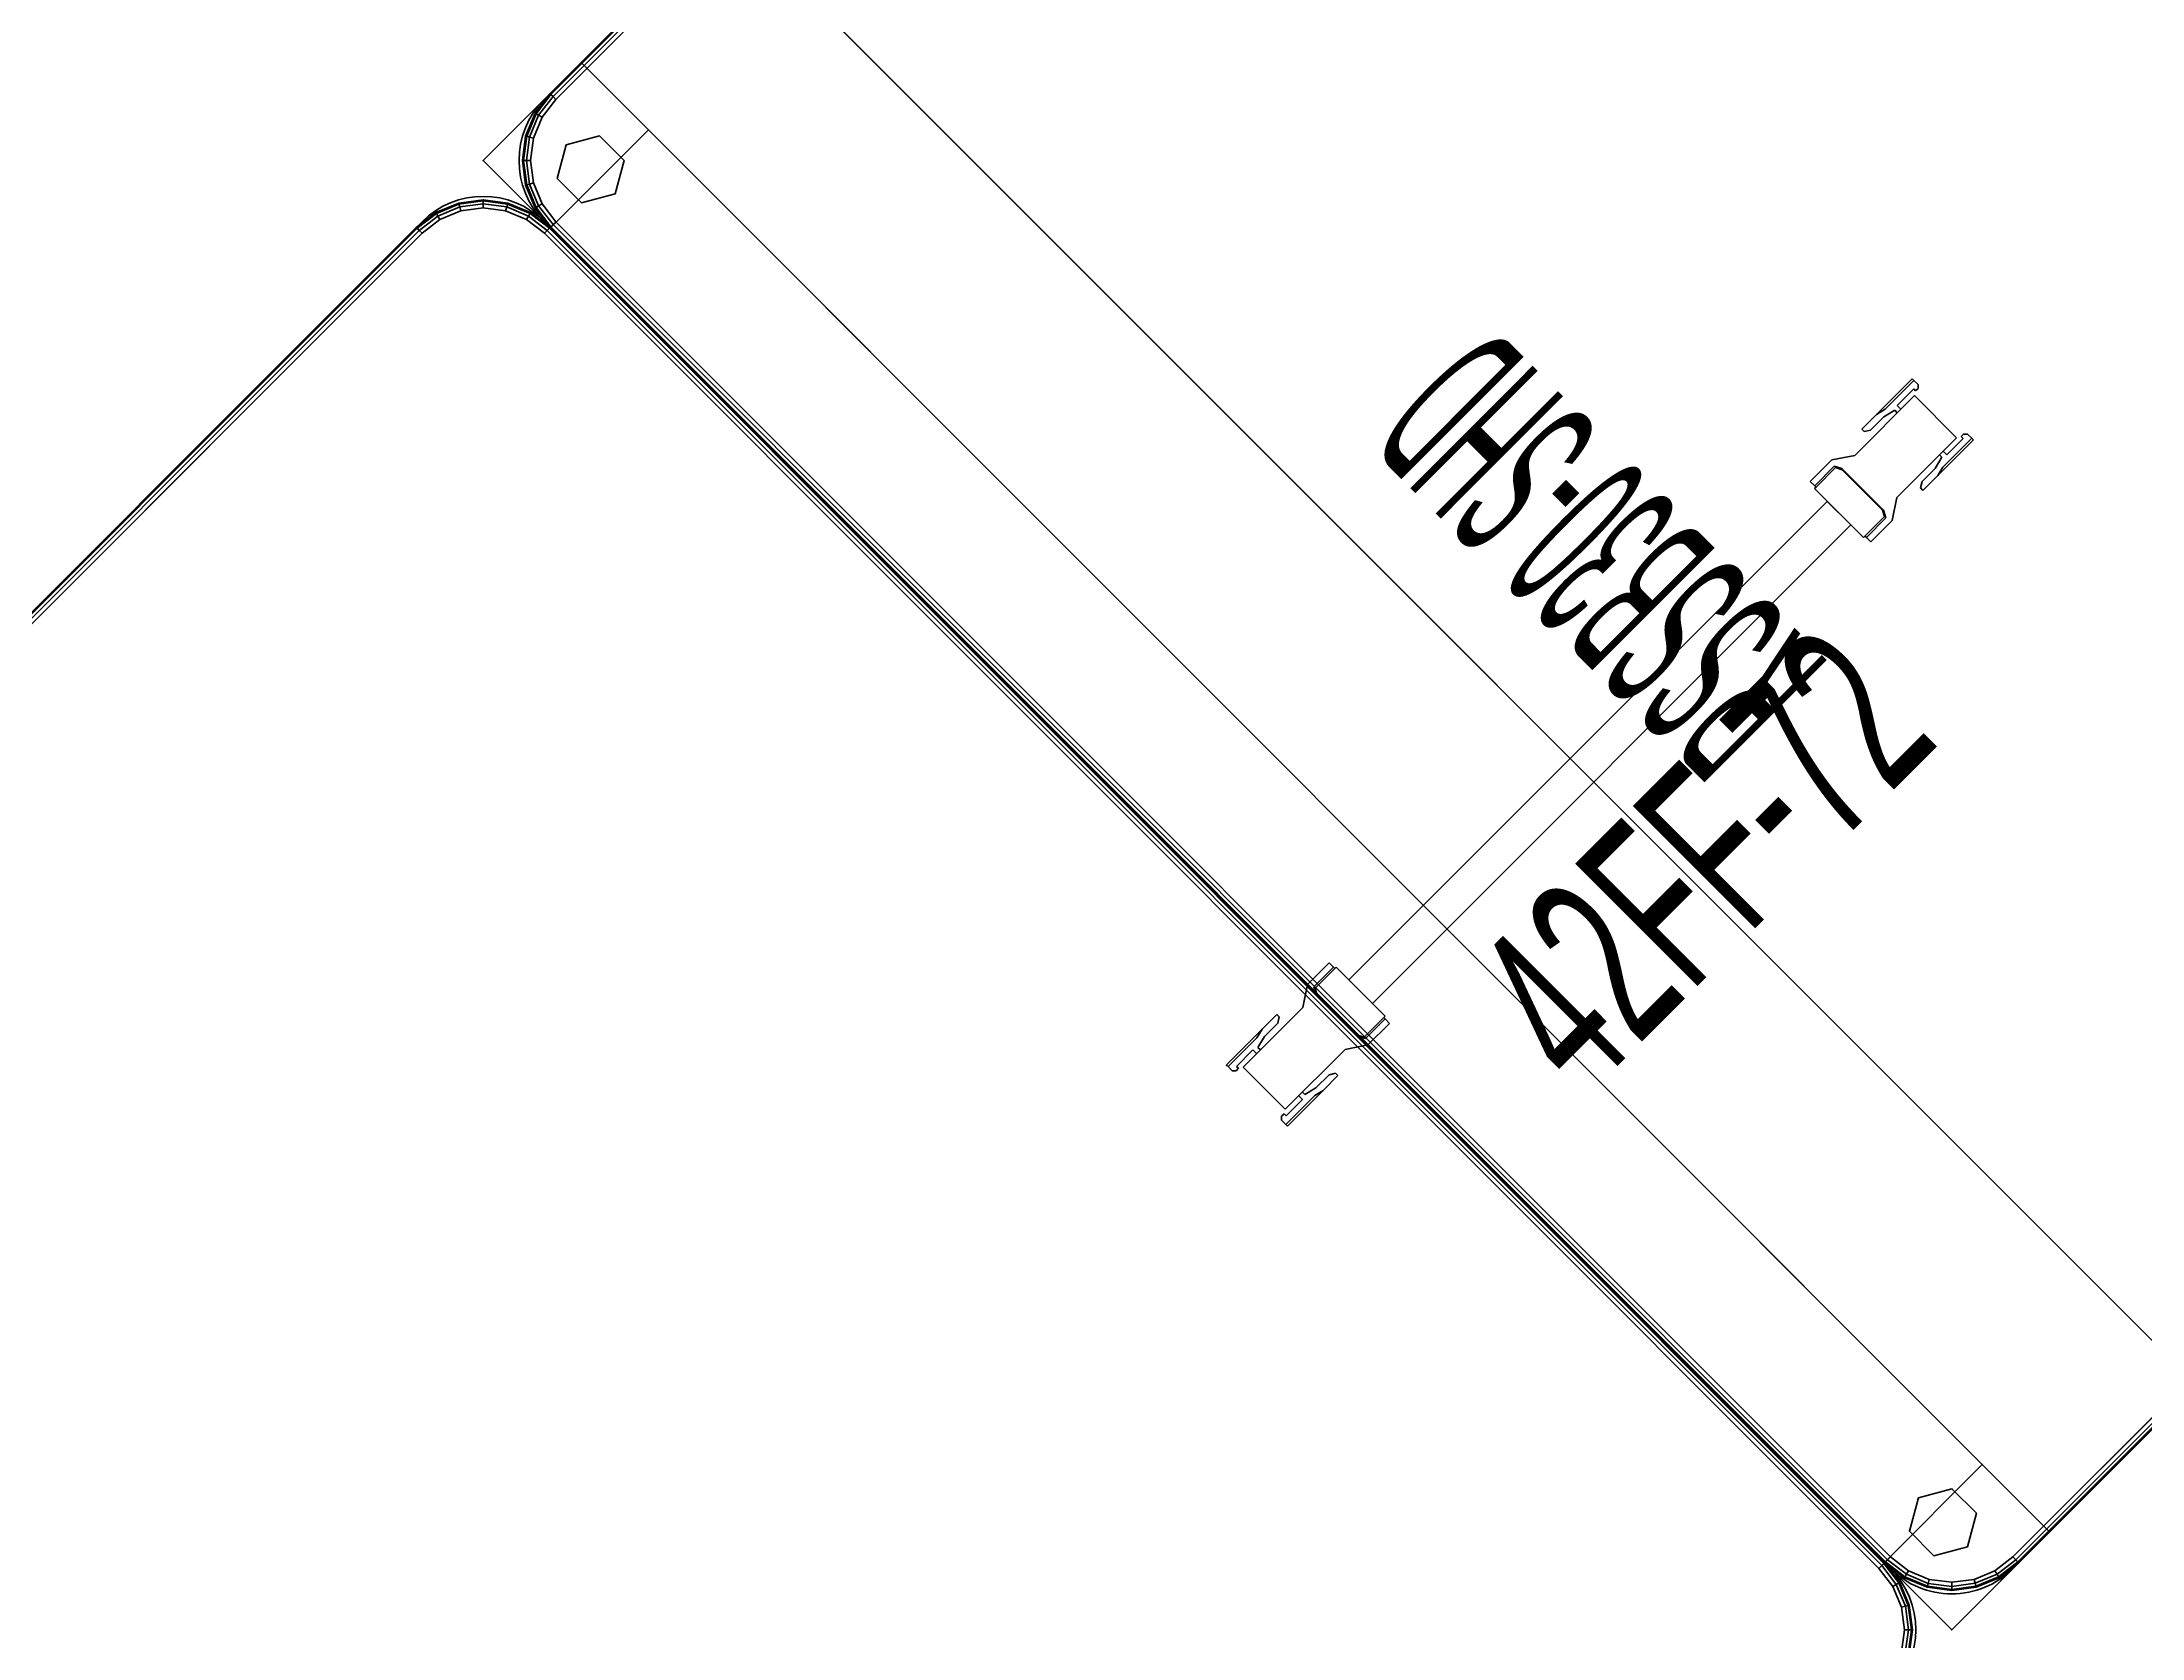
# Model space of a CAD drawing. Extents: x -170 to 1783, y -20 to 1205.
# Drawn here: x -46.17 to -15.83, y 527.77 to 550.82 of the extents above; entities that cross this region are included whole.
import ezdxf
from ezdxf.enums import TextEntityAlignment as Align

# ---------------------------------------------------------------- set-up
doc = ezdxf.new("R2010")
doc.units = 0
doc.header["$LTSCALE"] = 96
doc.header["$MEASUREMENT"] = 0
for name, color, linetype in [('A-FURN-3-WKSF-TOP', 7, 'Continuous'), ('A-FURN-3-WKSF-TRIM', 7, 'Continuous'), ('A-FURN-P-WKSF', 7, 'Continuous'), ('AFUPO-P', 7, 'Continuous'), ('AFUPO-P-TN', 7, 'Continuous'), ('AFUTL-3-BTPT', 7, 'Continuous'), ('AFUTL-3-GDPL', 7, 'Continuous'), ('AFUTL-3-LGPT', 7, 'Continuous'), ('AFUWS-P', 7, 'Continuous'), ('AFUWS-P-TN', 7, 'Continuous'), ('MAIN_FURN', 7, 'Continuous'), ('MAIN_WKSURF', 7, 'Continuous')]:
    doc.layers.add(name, color=color, linetype=linetype)

# ---------------------------------------------------------------- blocks, each defined once
blk = doc.blocks.new('EC-WS-430-T')
at = {"layer": 'A-FURN-3-WKSF-TOP', "color": 60, "linetype": 'Continuous'}
for points, invisible_edges in [([(0.743, -0.285, 29), (0.743, -29.715, 29), (0.484, -29.516, 29), (0.484, -0.484, 29)], 5), ([(0.743, -0.285, 27.75), (0.484, -0.484, 27.75), (0.484, -29.516, 27.75), (0.743, -29.715, 27.75)], 10), ([(1.044, -0.161, 29), (1.044, -29.839, 29), (0.743, -29.715, 29), (0.743, -0.285, 29)], 5), ([(1.044, -0.161, 27.75), (0.743, -0.285, 27.75), (0.743, -29.715, 27.75), (1.044, -29.839, 27.75)], 10), ([(1.368, -0.118, 29), (1.368, -29.882, 29), (1.044, -29.839, 29), (1.044, -0.161, 29)], 5), ([(1.368, -0.118, 27.75), (1.044, -0.161, 27.75), (1.044, -29.839, 27.75), (1.368, -29.882, 27.75)], 10), ([(46.632, -0.118, 29), (46.632, -29.882, 29), (1.368, -29.882, 29), (1.368, -0.118, 29)], 5), ([(1.368, -0.118, 27.75), (1.368, -29.882, 27.75), (46.632, -29.882, 27.75), (46.632, -0.118, 27.75)], 5), ([(46.632, -29.882, 29), (46.632, -0.118, 29), (46.956, -0.161, 29), (46.956, -29.839, 29)], 5), ([(46.632, -29.882, 27.75), (46.956, -29.839, 27.75), (46.956, -0.161, 27.75), (46.632, -0.118, 27.75)], 10), ([(46.956, -29.839, 29), (46.956, -0.161, 29), (47.257, -0.285, 29), (47.257, -29.715, 29)], 5), ([(46.956, -29.839, 27.75), (47.257, -29.715, 27.75), (47.257, -0.285, 27.75), (46.956, -0.161, 27.75)], 10), ([(47.257, -29.715, 29), (47.257, -0.285, 29), (47.516, -0.484, 29), (47.516, -29.516, 29)], 5), ([(47.257, -29.715, 27.75), (47.516, -29.516, 27.75), (47.516, -0.484, 27.75), (47.257, -0.285, 27.75)], 10), ([(0.484, -0.484, 29), (0.484, -29.516, 29), (0.285, -29.257, 29), (0.285, -0.743, 29)], 5), ([(0.484, -0.484, 27.75), (0.285, -0.743, 27.75), (0.285, -29.257, 27.75), (0.484, -29.516, 27.75)], 10), ([(47.516, -29.516, 29), (47.516, -0.484, 29), (47.715, -0.743, 29), (47.715, -29.257, 29)], 5), ([(47.516, -29.516, 27.75), (47.715, -29.257, 27.75), (47.715, -0.743, 27.75), (47.516, -0.484, 27.75)], 10), ([(0.285, -0.743, 29), (0.285, -29.257, 29), (0.161, -28.956, 29), (0.161, -1.044, 29)], 5), ([(0.285, -0.743, 27.75), (0.161, -1.044, 27.75), (0.161, -28.956, 27.75), (0.285, -29.257, 27.75)], 10), ([(47.715, -29.257, 29), (47.715, -0.743, 29), (47.839, -1.044, 29), (47.839, -28.956, 29)], 5), ([(47.715, -29.257, 27.75), (47.839, -28.956, 27.75), (47.839, -1.044, 27.75), (47.715, -0.743, 27.75)], 10), ([(0.161, -1.044, 29), (0.161, -28.956, 29), (0.118, -28.632, 29), (0.118, -1.368, 29)], 1), ([(0.161, -1.044, 27.75), (0.118, -1.368, 27.75), (0.118, -28.632, 27.75), (0.161, -28.956, 27.75)], 8), ([(47.839, -28.956, 29), (47.839, -1.044, 29), (47.882, -1.368, 29), (47.882, -28.632, 29)], 1), ([(47.839, -28.956, 27.75), (47.882, -28.632, 27.75), (47.882, -1.368, 27.75), (47.839, -1.044, 27.75)], 8)]:
    blk.add_3dface(points, dxfattribs=dict(at, invisible_edges=invisible_edges))
at = {"layer": 'A-FURN-3-WKSF-TRIM', "color": 40, "linetype": 'Continuous'}
for points in [[(1.018, -0.062, 28.941), (1.014, -0.047, 28.882), (1.368, 0, 28.882), (1.368, -0.016, 28.941)], [(1.014, -0.047, 28.882), (1.014, -0.047, 27.868), (1.368, 0, 27.868), (1.368, 0, 28.882)], [(1.014, -0.047, 27.868), (1.018, -0.062, 27.809), (1.368, -0.016, 27.809), (1.368, 0, 27.868)], [(1.368, 0, 28.882), (1.368, 0, 27.868), (46.632, 0, 27.868), (46.632, 0, 28.882)], [(1.368, -0.016, 28.941), (1.368, 0, 28.882), (46.632, 0, 28.882), (46.632, -0.016, 28.941)], [(1.368, 0, 27.868), (1.368, -0.016, 27.809), (46.632, -0.016, 27.809), (46.632, 0, 27.868)], [(46.632, -0.016, 28.941), (46.632, 0, 28.882), (46.986, -0.047, 28.882), (46.982, -0.062, 28.941)], [(46.632, 0, 28.882), (46.632, 0, 27.868), (46.986, -0.047, 27.868), (46.986, -0.047, 28.882)], [(46.632, 0, 27.868), (46.632, -0.016, 27.809), (46.982, -0.062, 27.809), (46.986, -0.047, 27.868)], [(0.412, -0.412, 28.941), (0.401, -0.401, 28.882), (0.684, -0.183, 28.882), (0.692, -0.197, 28.941)], [(0.401, -0.401, 28.882), (0.401, -0.401, 27.868), (0.684, -0.183, 27.868), (0.684, -0.183, 28.882)], [(0.401, -0.401, 27.868), (0.412, -0.412, 27.809), (0.692, -0.197, 27.809), (0.684, -0.183, 27.868)], [(0.442, -0.442, 28.984), (0.412, -0.412, 28.941), (0.692, -0.197, 28.941), (0.714, -0.234, 28.984)], [(0.412, -0.412, 27.809), (0.442, -0.442, 27.766), (0.714, -0.234, 27.766), (0.692, -0.197, 27.809)], [(0.484, -0.484, 29), (0.442, -0.442, 28.984), (0.714, -0.234, 28.984), (0.743, -0.285, 29)], [(0.442, -0.442, 27.766), (0.484, -0.484, 27.75), (0.743, -0.285, 27.75), (0.714, -0.234, 27.766)], [(0.692, -0.197, 28.941), (0.684, -0.183, 28.882), (1.014, -0.047, 28.882), (1.018, -0.062, 28.941)], [(0.684, -0.183, 28.882), (0.684, -0.183, 27.868), (1.014, -0.047, 27.868), (1.014, -0.047, 28.882)], [(0.684, -0.183, 27.868), (0.692, -0.197, 27.809), (1.018, -0.062, 27.809), (1.014, -0.047, 27.868)], [(0.714, -0.234, 28.984), (0.692, -0.197, 28.941), (1.018, -0.062, 28.941), (1.029, -0.104, 28.984)], [(0.692, -0.197, 27.809), (0.714, -0.234, 27.766), (1.029, -0.104, 27.766), (1.018, -0.062, 27.809)], [(0.743, -0.285, 29), (0.714, -0.234, 28.984), (1.029, -0.104, 28.984), (1.044, -0.161, 29)], [(0.714, -0.234, 27.766), (0.743, -0.285, 27.75), (1.044, -0.161, 27.75), (1.029, -0.104, 27.766)], [(1.029, -0.104, 28.984), (1.018, -0.062, 28.941), (1.368, -0.016, 28.941), (1.368, -0.059, 28.984)], [(1.018, -0.062, 27.809), (1.029, -0.104, 27.766), (1.368, -0.059, 27.766), (1.368, -0.016, 27.809)], [(1.044, -0.161, 29), (1.029, -0.104, 28.984), (1.368, -0.059, 28.984), (1.368, -0.118, 29)], [(1.029, -0.104, 27.766), (1.044, -0.161, 27.75), (1.368, -0.118, 27.75), (1.368, -0.059, 27.766)], [(1.368, -0.059, 28.984), (1.368, -0.016, 28.941), (46.632, -0.016, 28.941), (46.632, -0.059, 28.984)], [(1.368, -0.016, 27.809), (1.368, -0.059, 27.766), (46.632, -0.059, 27.766), (46.632, -0.016, 27.809)], [(1.368, -0.118, 29), (1.368, -0.059, 28.984), (46.632, -0.059, 28.984), (46.632, -0.118, 29)], [(1.368, -0.059, 27.766), (1.368, -0.118, 27.75), (46.632, -0.118, 27.75), (46.632, -0.059, 27.766)], [(46.632, -0.059, 28.984), (46.632, -0.016, 28.941), (46.982, -0.062, 28.941), (46.971, -0.104, 28.984)], [(46.632, -0.016, 27.809), (46.632, -0.059, 27.766), (46.971, -0.104, 27.766), (46.982, -0.062, 27.809)], [(46.632, -0.118, 29), (46.632, -0.059, 28.984), (46.971, -0.104, 28.984), (46.956, -0.161, 29)], [(46.632, -0.059, 27.766), (46.632, -0.118, 27.75), (46.956, -0.161, 27.75), (46.971, -0.104, 27.766)], [(46.956, -0.161, 29), (46.971, -0.104, 28.984), (47.286, -0.234, 28.984), (47.257, -0.285, 29)], [(46.971, -0.104, 27.766), (46.956, -0.161, 27.75), (47.257, -0.285, 27.75), (47.286, -0.234, 27.766)], [(46.971, -0.104, 28.984), (46.982, -0.062, 28.941), (47.308, -0.197, 28.941), (47.286, -0.234, 28.984)], [(46.982, -0.062, 27.809), (46.971, -0.104, 27.766), (47.286, -0.234, 27.766), (47.308, -0.197, 27.809)], [(46.982, -0.062, 28.941), (46.986, -0.047, 28.882), (47.316, -0.183, 28.882), (47.308, -0.197, 28.941)], [(46.986, -0.047, 27.868), (46.982, -0.062, 27.809), (47.308, -0.197, 27.809), (47.316, -0.183, 27.868)], [(46.986, -0.047, 28.882), (46.986, -0.047, 27.868), (47.316, -0.183, 27.868), (47.316, -0.183, 28.882)], [(47.257, -0.285, 29), (47.286, -0.234, 28.984), (47.558, -0.442, 28.984), (47.516, -0.484, 29)], [(47.286, -0.234, 27.766), (47.257, -0.285, 27.75), (47.516, -0.484, 27.75), (47.558, -0.442, 27.766)], [(47.286, -0.234, 28.984), (47.308, -0.197, 28.941), (47.588, -0.412, 28.941), (47.558, -0.442, 28.984)], [(47.308, -0.197, 27.809), (47.286, -0.234, 27.766), (47.558, -0.442, 27.766), (47.588, -0.412, 27.809)], [(47.308, -0.197, 28.941), (47.316, -0.183, 28.882), (47.599, -0.401, 28.882), (47.588, -0.412, 28.941)], [(47.316, -0.183, 27.868), (47.308, -0.197, 27.809), (47.588, -0.412, 27.809), (47.599, -0.401, 27.868)], [(47.316, -0.183, 28.882), (47.316, -0.183, 27.868), (47.599, -0.401, 27.868), (47.599, -0.401, 28.882)], [(0.197, -0.692, 28.941), (0.183, -0.684, 28.882), (0.401, -0.401, 28.882), (0.412, -0.412, 28.941)], [(0.183, -0.684, 28.882), (0.183, -0.684, 27.868), (0.401, -0.401, 27.868), (0.401, -0.401, 28.882)], [(0.183, -0.684, 27.868), (0.197, -0.692, 27.809), (0.412, -0.412, 27.809), (0.401, -0.401, 27.868)], [(0.234, -0.714, 28.984), (0.197, -0.692, 28.941), (0.412, -0.412, 28.941), (0.442, -0.442, 28.984)], [(0.197, -0.692, 27.809), (0.234, -0.714, 27.766), (0.442, -0.442, 27.766), (0.412, -0.412, 27.809)], [(0.285, -0.743, 29), (0.234, -0.714, 28.984), (0.442, -0.442, 28.984), (0.484, -0.484, 29)], [(0.234, -0.714, 27.766), (0.285, -0.743, 27.75), (0.484, -0.484, 27.75), (0.442, -0.442, 27.766)], [(47.516, -0.484, 29), (47.558, -0.442, 28.984), (47.766, -0.714, 28.984), (47.715, -0.743, 29)], [(47.558, -0.442, 27.766), (47.516, -0.484, 27.75), (47.715, -0.743, 27.75), (47.766, -0.714, 27.766)], [(47.558, -0.442, 28.984), (47.588, -0.412, 28.941), (47.803, -0.692, 28.941), (47.766, -0.714, 28.984)], [(47.588, -0.412, 27.809), (47.558, -0.442, 27.766), (47.766, -0.714, 27.766), (47.803, -0.692, 27.809)], [(47.588, -0.412, 28.941), (47.599, -0.401, 28.882), (47.817, -0.684, 28.882), (47.803, -0.692, 28.941)], [(47.599, -0.401, 27.868), (47.588, -0.412, 27.809), (47.803, -0.692, 27.809), (47.817, -0.684, 27.868)], [(47.599, -0.401, 28.882), (47.599, -0.401, 27.868), (47.817, -0.684, 27.868), (47.817, -0.684, 28.882)], [(0.062, -1.018, 28.941), (0.047, -1.014, 28.882), (0.183, -0.684, 28.882), (0.197, -0.692, 28.941)], [(0.047, -1.014, 28.882), (0.047, -1.014, 27.868), (0.183, -0.684, 27.868), (0.183, -0.684, 28.882)], [(0.047, -1.014, 27.868), (0.062, -1.018, 27.809), (0.197, -0.692, 27.809), (0.183, -0.684, 27.868)], [(0.104, -1.029, 28.984), (0.062, -1.018, 28.941), (0.197, -0.692, 28.941), (0.234, -0.714, 28.984)], [(0.062, -1.018, 27.809), (0.104, -1.029, 27.766), (0.234, -0.714, 27.766), (0.197, -0.692, 27.809)], [(0.161, -1.044, 29), (0.104, -1.029, 28.984), (0.234, -0.714, 28.984), (0.285, -0.743, 29)], [(0.104, -1.029, 27.766), (0.161, -1.044, 27.75), (0.285, -0.743, 27.75), (0.234, -0.714, 27.766)], [(47.715, -0.743, 29), (47.766, -0.714, 28.984), (47.896, -1.029, 28.984), (47.839, -1.044, 29)], [(47.766, -0.714, 27.766), (47.715, -0.743, 27.75), (47.839, -1.044, 27.75), (47.896, -1.029, 27.766)], [(47.766, -0.714, 28.984), (47.803, -0.692, 28.941), (47.938, -1.018, 28.941), (47.896, -1.029, 28.984)], [(47.803, -0.692, 27.809), (47.766, -0.714, 27.766), (47.896, -1.029, 27.766), (47.938, -1.018, 27.809)], [(47.803, -0.692, 28.941), (47.817, -0.684, 28.882), (47.953, -1.014, 28.882), (47.938, -1.018, 28.941)], [(47.817, -0.684, 27.868), (47.803, -0.692, 27.809), (47.938, -1.018, 27.809), (47.953, -1.014, 27.868)], [(47.817, -0.684, 28.882), (47.817, -0.684, 27.868), (47.953, -1.014, 27.868), (47.953, -1.014, 28.882)], [(0.016, -1.368, 28.941), (0, -1.368, 28.882), (0.047, -1.014, 28.882), (0.062, -1.018, 28.941)], [(0, -1.368, 28.882), (0, -1.368, 27.868), (0.047, -1.014, 27.868), (0.047, -1.014, 28.882)], [(0, -1.368, 27.868), (0.016, -1.368, 27.809), (0.062, -1.018, 27.809), (0.047, -1.014, 27.868)], [(0.059, -1.368, 28.984), (0.016, -1.368, 28.941), (0.062, -1.018, 28.941), (0.104, -1.029, 28.984)], [(0.016, -1.368, 27.809), (0.059, -1.368, 27.766), (0.104, -1.029, 27.766), (0.062, -1.018, 27.809)], [(0.118, -1.368, 29), (0.059, -1.368, 28.984), (0.104, -1.029, 28.984), (0.161, -1.044, 29)], [(0.059, -1.368, 27.766), (0.118, -1.368, 27.75), (0.161, -1.044, 27.75), (0.104, -1.029, 27.766)], [(47.839, -1.044, 29), (47.896, -1.029, 28.984), (47.941, -1.368, 28.984), (47.882, -1.368, 29)], [(47.896, -1.029, 27.766), (47.839, -1.044, 27.75), (47.882, -1.368, 27.75), (47.941, -1.368, 27.766)], [(47.896, -1.029, 28.984), (47.938, -1.018, 28.941), (47.984, -1.368, 28.941), (47.941, -1.368, 28.984)], [(47.938, -1.018, 27.809), (47.896, -1.029, 27.766), (47.941, -1.368, 27.766), (47.984, -1.368, 27.809)], [(47.938, -1.018, 28.941), (47.953, -1.014, 28.882), (48, -1.368, 28.882), (47.984, -1.368, 28.941)], [(47.953, -1.014, 27.868), (47.938, -1.018, 27.809), (47.984, -1.368, 27.809), (48, -1.368, 27.868)], [(47.953, -1.014, 28.882), (47.953, -1.014, 27.868), (48, -1.368, 27.868), (48, -1.368, 28.882)], [(0, -28.632, 28.882), (0, -28.632, 27.868), (0, -1.368, 27.868), (0, -1.368, 28.882)], [(0.016, -28.632, 28.941), (0, -28.632, 28.882), (0, -1.368, 28.882), (0.016, -1.368, 28.941)], [(0, -28.632, 27.868), (0.016, -28.632, 27.809), (0.016, -1.368, 27.809), (0, -1.368, 27.868)], [(0.059, -28.632, 28.984), (0.016, -28.632, 28.941), (0.016, -1.368, 28.941), (0.059, -1.368, 28.984)], [(0.016, -28.632, 27.809), (0.059, -28.632, 27.766), (0.059, -1.368, 27.766), (0.016, -1.368, 27.809)], [(0.118, -28.632, 29), (0.059, -28.632, 28.984), (0.059, -1.368, 28.984), (0.118, -1.368, 29)], [(0.059, -28.632, 27.766), (0.118, -28.632, 27.75), (0.118, -1.368, 27.75), (0.059, -1.368, 27.766)], [(47.882, -1.368, 29), (47.941, -1.368, 28.984), (47.941, -28.632, 28.984), (47.882, -28.632, 29)], [(47.941, -1.368, 27.766), (47.882, -1.368, 27.75), (47.882, -28.632, 27.75), (47.941, -28.632, 27.766)], [(47.941, -1.368, 28.984), (47.984, -1.368, 28.941), (47.984, -28.632, 28.941), (47.941, -28.632, 28.984)], [(47.984, -1.368, 27.809), (47.941, -1.368, 27.766), (47.941, -28.632, 27.766), (47.984, -28.632, 27.809)], [(47.984, -1.368, 28.941), (48, -1.368, 28.882), (48, -28.632, 28.882), (47.984, -28.632, 28.941)], [(48, -1.368, 27.868), (47.984, -1.368, 27.809), (47.984, -28.632, 27.809), (48, -28.632, 27.868)], [(48, -1.368, 28.882), (48, -1.368, 27.868), (48, -28.632, 27.868), (48, -28.632, 28.882)], [(0.062, -28.982, 28.941), (0.047, -28.986, 28.882), (0, -28.632, 28.882), (0.016, -28.632, 28.941)], [(0.047, -28.986, 28.882), (0.047, -28.986, 27.868), (0, -28.632, 27.868), (0, -28.632, 28.882)], [(0.047, -28.986, 27.868), (0.062, -28.982, 27.809), (0.016, -28.632, 27.809), (0, -28.632, 27.868)], [(0.104, -28.971, 28.984), (0.062, -28.982, 28.941), (0.016, -28.632, 28.941), (0.059, -28.632, 28.984)], [(0.062, -28.982, 27.809), (0.104, -28.971, 27.766), (0.059, -28.632, 27.766), (0.016, -28.632, 27.809)], [(0.161, -28.956, 29), (0.104, -28.971, 28.984), (0.059, -28.632, 28.984), (0.118, -28.632, 29)], [(0.104, -28.971, 27.766), (0.161, -28.956, 27.75), (0.118, -28.632, 27.75), (0.059, -28.632, 27.766)], [(47.882, -28.632, 29), (47.941, -28.632, 28.984), (47.896, -28.971, 28.984), (47.839, -28.956, 29)], [(47.941, -28.632, 27.766), (47.882, -28.632, 27.75), (47.839, -28.956, 27.75), (47.896, -28.971, 27.766)], [(47.941, -28.632, 28.984), (47.984, -28.632, 28.941), (47.938, -28.982, 28.941), (47.896, -28.971, 28.984)], [(47.984, -28.632, 27.809), (47.941, -28.632, 27.766), (47.896, -28.971, 27.766), (47.938, -28.982, 27.809)], [(47.984, -28.632, 28.941), (48, -28.632, 28.882), (47.953, -28.986, 28.882), (47.938, -28.982, 28.941)], [(48, -28.632, 27.868), (47.984, -28.632, 27.809), (47.938, -28.982, 27.809), (47.953, -28.986, 27.868)], [(48, -28.632, 28.882), (48, -28.632, 27.868), (47.953, -28.986, 27.868), (47.953, -28.986, 28.882)], [(0.197, -29.308, 28.941), (0.183, -29.316, 28.882), (0.047, -28.986, 28.882), (0.062, -28.982, 28.941)], [(0.183, -29.316, 27.868), (0.197, -29.308, 27.809), (0.062, -28.982, 27.809), (0.047, -28.986, 27.868)], [(0.183, -29.316, 28.882), (0.183, -29.316, 27.868), (0.047, -28.986, 27.868), (0.047, -28.986, 28.882)], [(0.234, -29.287, 28.984), (0.197, -29.308, 28.941), (0.062, -28.982, 28.941), (0.104, -28.971, 28.984)], [(0.197, -29.308, 27.809), (0.234, -29.287, 27.766), (0.104, -28.971, 27.766), (0.062, -28.982, 27.809)], [(0.285, -29.257, 29), (0.234, -29.287, 28.984), (0.104, -28.971, 28.984), (0.161, -28.956, 29)], [(0.234, -29.287, 27.766), (0.285, -29.257, 27.75), (0.161, -28.956, 27.75), (0.104, -28.971, 27.766)], [(47.839, -28.956, 29), (47.896, -28.971, 28.984), (47.766, -29.287, 28.984), (47.715, -29.257, 29)], [(47.896, -28.971, 27.766), (47.839, -28.956, 27.75), (47.715, -29.257, 27.75), (47.766, -29.287, 27.766)], [(47.896, -28.971, 28.984), (47.938, -28.982, 28.941), (47.803, -29.308, 28.941), (47.766, -29.287, 28.984)], [(47.938, -28.982, 27.809), (47.896, -28.971, 27.766), (47.766, -29.287, 27.766), (47.803, -29.308, 27.809)], [(47.938, -28.982, 28.941), (47.953, -28.986, 28.882), (47.817, -29.316, 28.882), (47.803, -29.308, 28.941)], [(47.953, -28.986, 27.868), (47.938, -28.982, 27.809), (47.803, -29.308, 27.809), (47.817, -29.316, 27.868)], [(47.953, -28.986, 28.882), (47.953, -28.986, 27.868), (47.817, -29.316, 27.868), (47.817, -29.316, 28.882)], [(0.412, -29.588, 28.941), (0.401, -29.599, 28.882), (0.183, -29.316, 28.882), (0.197, -29.308, 28.941)], [(0.401, -29.599, 27.868), (0.412, -29.588, 27.809), (0.197, -29.308, 27.809), (0.183, -29.316, 27.868)], [(0.401, -29.599, 28.882), (0.401, -29.599, 27.868), (0.183, -29.316, 27.868), (0.183, -29.316, 28.882)], [(0.442, -29.558, 28.984), (0.412, -29.588, 28.941), (0.197, -29.308, 28.941), (0.234, -29.287, 28.984)], [(0.412, -29.588, 27.809), (0.442, -29.558, 27.766), (0.234, -29.287, 27.766), (0.197, -29.308, 27.809)], [(0.484, -29.516, 29), (0.442, -29.558, 28.984), (0.234, -29.287, 28.984), (0.285, -29.257, 29)], [(0.442, -29.558, 27.766), (0.484, -29.516, 27.75), (0.285, -29.257, 27.75), (0.234, -29.287, 27.766)], [(47.715, -29.257, 29), (47.766, -29.287, 28.984), (47.558, -29.558, 28.984), (47.516, -29.516, 29)], [(47.766, -29.287, 27.766), (47.715, -29.257, 27.75), (47.516, -29.516, 27.75), (47.558, -29.558, 27.766)], [(47.766, -29.287, 28.984), (47.803, -29.308, 28.941), (47.588, -29.588, 28.941), (47.558, -29.558, 28.984)], [(47.803, -29.308, 27.809), (47.766, -29.287, 27.766), (47.558, -29.558, 27.766), (47.588, -29.588, 27.809)], [(47.803, -29.308, 28.941), (47.817, -29.316, 28.882), (47.599, -29.599, 28.882), (47.588, -29.588, 28.941)], [(47.817, -29.316, 27.868), (47.803, -29.308, 27.809), (47.588, -29.588, 27.809), (47.599, -29.599, 27.868)], [(47.817, -29.316, 28.882), (47.817, -29.316, 27.868), (47.599, -29.599, 27.868), (47.599, -29.599, 28.882)], [(0.692, -29.803, 28.941), (0.684, -29.817, 28.882), (0.401, -29.599, 28.882), (0.412, -29.588, 28.941)], [(0.684, -29.817, 27.868), (0.692, -29.803, 27.809), (0.412, -29.588, 27.809), (0.401, -29.599, 27.868)], [(0.684, -29.817, 28.882), (0.684, -29.817, 27.868), (0.401, -29.599, 27.868), (0.401, -29.599, 28.882)], [(0.714, -29.766, 28.984), (0.692, -29.803, 28.941), (0.412, -29.588, 28.941), (0.442, -29.558, 28.984)], [(0.692, -29.803, 27.809), (0.714, -29.766, 27.766), (0.442, -29.558, 27.766), (0.412, -29.588, 27.809)], [(0.743, -29.715, 29), (0.714, -29.766, 28.984), (0.442, -29.558, 28.984), (0.484, -29.516, 29)], [(0.714, -29.766, 27.766), (0.743, -29.715, 27.75), (0.484, -29.516, 27.75), (0.442, -29.558, 27.766)], [(1.044, -29.839, 29), (1.029, -29.896, 28.984), (0.714, -29.766, 28.984), (0.743, -29.715, 29)], [(1.029, -29.896, 27.766), (1.044, -29.839, 27.75), (0.743, -29.715, 27.75), (0.714, -29.766, 27.766)], [(47.516, -29.516, 29), (47.558, -29.558, 28.984), (47.286, -29.766, 28.984), (47.257, -29.715, 29)], [(47.558, -29.558, 27.766), (47.516, -29.516, 27.75), (47.257, -29.715, 27.75), (47.286, -29.766, 27.766)], [(47.558, -29.558, 28.984), (47.588, -29.588, 28.941), (47.308, -29.803, 28.941), (47.286, -29.766, 28.984)], [(47.588, -29.588, 27.809), (47.558, -29.558, 27.766), (47.286, -29.766, 27.766), (47.308, -29.803, 27.809)], [(47.588, -29.588, 28.941), (47.599, -29.599, 28.882), (47.316, -29.817, 28.882), (47.308, -29.803, 28.941)], [(47.599, -29.599, 27.868), (47.588, -29.588, 27.809), (47.308, -29.803, 27.809), (47.316, -29.817, 27.868)], [(47.599, -29.599, 28.882), (47.599, -29.599, 27.868), (47.316, -29.817, 27.868), (47.316, -29.817, 28.882)], [(1.018, -29.938, 28.941), (1.014, -29.953, 28.882), (0.684, -29.817, 28.882), (0.692, -29.803, 28.941)], [(1.014, -29.953, 27.868), (1.018, -29.938, 27.809), (0.692, -29.803, 27.809), (0.684, -29.817, 27.868)], [(1.014, -29.953, 28.882), (1.014, -29.953, 27.868), (0.684, -29.817, 27.868), (0.684, -29.817, 28.882)], [(1.029, -29.896, 28.984), (1.018, -29.938, 28.941), (0.692, -29.803, 28.941), (0.714, -29.766, 28.984)], [(1.018, -29.938, 27.809), (1.029, -29.896, 27.766), (0.714, -29.766, 27.766), (0.692, -29.803, 27.809)], [(1.368, -29.984, 28.941), (1.368, -30, 28.882), (1.014, -29.953, 28.882), (1.018, -29.938, 28.941)], [(1.368, -30, 27.868), (1.368, -29.984, 27.809), (1.018, -29.938, 27.809), (1.014, -29.953, 27.868)], [(1.368, -30, 28.882), (1.368, -30, 27.868), (1.014, -29.953, 27.868), (1.014, -29.953, 28.882)], [(1.368, -29.941, 28.984), (1.368, -29.984, 28.941), (1.018, -29.938, 28.941), (1.029, -29.896, 28.984)], [(1.368, -29.984, 27.809), (1.368, -29.941, 27.766), (1.029, -29.896, 27.766), (1.018, -29.938, 27.809)], [(1.368, -29.882, 29), (1.368, -29.941, 28.984), (1.029, -29.896, 28.984), (1.044, -29.839, 29)], [(1.368, -29.941, 27.766), (1.368, -29.882, 27.75), (1.044, -29.839, 27.75), (1.029, -29.896, 27.766)], [(46.632, -29.882, 29), (46.632, -29.941, 28.984), (1.368, -29.941, 28.984), (1.368, -29.882, 29)], [(46.632, -29.941, 27.766), (46.632, -29.882, 27.75), (1.368, -29.882, 27.75), (1.368, -29.941, 27.766)], [(46.632, -29.941, 28.984), (46.632, -29.984, 28.941), (1.368, -29.984, 28.941), (1.368, -29.941, 28.984)], [(46.632, -29.984, 27.809), (46.632, -29.941, 27.766), (1.368, -29.941, 27.766), (1.368, -29.984, 27.809)], [(46.632, -29.984, 28.941), (46.632, -30, 28.882), (1.368, -30, 28.882), (1.368, -29.984, 28.941)], [(46.632, -30, 27.868), (46.632, -29.984, 27.809), (1.368, -29.984, 27.809), (1.368, -30, 27.868)], [(46.632, -30, 28.882), (46.632, -30, 27.868), (1.368, -30, 27.868), (1.368, -30, 28.882)]]:
    blk.add_3dface(points, dxfattribs=at)
at = {"layer": 'A-FURN-P-WKSF', "color": 7, "linetype": 'Continuous'}
for p, q in [((1.25, 0), (46.75, 0)), ((0, -1.25), (0, -28.75)), ((48, -28.75), (48, -1.25)), ((1.25, -30), (46.75, -30))]:
    blk.add_line(p, q, dxfattribs=at)
for centre, start, end in [((1.25, -1.25), 90, 180), ((46.75, -1.25), 0, 90), ((1.25, -28.75), 180, 270), ((46.75, -28.75), 270, 360)]:
    blk.add_arc(centre, 1.25, start, end, dxfattribs=at)
at = {"layer": 'MAIN_WKSURF', "color": 7, "linetype": 'Continuous'}
for p in [(0, 0), (0, 0), (48, 0), (48, 0), (0, -30), (0, -30), (48, -30), (48, -30)]:
    blk.add_point(p, dxfattribs=at)
blk = doc.blocks.new('EC-RSSB-30-SHD')
at = {"layer": 'AFUTL-3-BTPT', "color": 30, "linetype": 'Continuous'}
for points in [[(0, 0, 0.5), (0, -30, 0.5), (0, -28.625, 1.5), (0, -1.375, 1.5)], [(2, -30, 0.5), (0, -30, 0.5), (0, 0, 0.5), (2, 0, 0.5)], [(0, -1.375, 26.75), (0, -28.625, 26.75), (0, -30, 27.75), (0, 0, 27.75)], [(2, -1.375, 1.5), (2, -28.625, 1.5), (2, -30, 0.5), (2, 0, 0.5)], [(2, -1.375, 26.75), (2, -28.625, 26.75), (2, -30, 27.5), (2, 0, 27.5)], [(5, -30, 27.75), (5, -30, 27.5), (5, 0, 27.5), (5, 0, 27.75)], [(2, -1.375, 1.5), (0, -1.375, 1.5), (0, -28.625, 1.5), (2, -28.625, 1.5)], [(2, -28.625, 26.75), (0, -28.625, 26.75), (0, -1.375, 26.75), (2, -1.375, 26.75)], [(5, -30, 27.5), (5, -30, 27.75), (2, -30, 27.75), (2, -30, 27.5)]]:
    blk.add_3dface(points, dxfattribs=at)
at = {"layer": 'AFUTL-3-GDPL', "color": 47, "linetype": 'Continuous'}
for points in [[(1.008, -0.688, 0.5), (0.574, -0.938, 0.5), (0.574, -0.938), (1.008, -0.688)], [(1.441, -0.938, 0.5), (1.008, -0.688, 0.5), (1.008, -0.688), (1.441, -0.938)], [(0.574, -0.938, 0.5), (0.574, -1.437, 0.5), (0.574, -1.437), (0.574, -0.938)], [(1.441, -1.437, 0.5), (1.441, -0.938, 0.5), (1.441, -0.938), (1.441, -1.437)], [(0.574, -1.437, 0.5), (1.008, -1.688, 0.5), (1.008, -1.688), (0.574, -1.437)], [(1.008, -1.688, 0.5), (1.441, -1.437, 0.5), (1.441, -1.437), (1.008, -1.688)], [(0.574, -28.562), (1.008, -28.312), (1.008, -28.312, 0.5), (0.574, -28.562, 0.5)], [(1.008, -28.312), (1.441, -28.562), (1.441, -28.562, 0.5), (1.008, -28.312, 0.5)], [(0.574, -29.062), (0.574, -28.562), (0.574, -28.562, 0.5), (0.574, -29.062, 0.5)], [(1.441, -28.562), (1.441, -29.062), (1.441, -29.062, 0.5), (1.441, -28.562, 0.5)], [(1.008, -29.312), (0.574, -29.062), (0.574, -29.062, 0.5), (1.008, -29.312, 0.5)], [(1.441, -29.062), (1.008, -29.312), (1.008, -29.312, 0.5), (1.441, -29.062, 0.5)]]:
    blk.add_3dface(points, dxfattribs=at)
at = {"layer": 'AFUTL-3-LGPT', "color": 30, "linetype": 'Continuous'}
for points in [[(0, 0, 27.75), (0, -1.375, 26.75), (0, -1.375, 1.5), (0, 0, 0.5)], [(2, 0, 27.75), (0, 0, 27.75), (0, 0, 0.5), (2, 0, 0.5)], [(5, -30, 27.75), (0, -30, 27.75), (0, 0, 27.75), (5, 0, 27.75)], [(2, 0, 0.5), (2, -1.375, 1.5), (2, -1.375, 26.75), (2, 0, 27.5)], [(5, -30, 27.5), (2, -30, 27.5), (2, 0, 27.5), (5, 0, 27.5)], [(2, 0, 27.5), (2, 0, 27.75), (5, 0, 27.75), (5, 0, 27.5)], [(2, -1.375, 26.75), (2, -1.375, 1.5), (0, -1.375, 1.5), (0, -1.375, 26.75)], [(0, -30, 0.5), (0, -28.625, 1.5), (0, -28.625, 26.75), (0, -30, 27.75)], [(2, -28.625, 26.75), (2, -28.625, 1.5), (0, -28.625, 1.5), (0, -28.625, 26.75)], [(2, -30, 0.5), (2, -28.625, 1.5), (2, -28.625, 26.75), (2, -30, 27.5)], [(2, -30, 27.75), (0, -30, 27.75), (0, -30, 0.5), (2, -30, 0.5)]]:
    blk.add_3dface(points, dxfattribs=at)
at = {"layer": 'AFUWS-P', "color": 7, "linetype": 'Continuous'}
for p, q in [((0, 0), (5, 0)), ((0, -30), (0, 0)), ((0, 0), (2, 0)), ((0, -1.375), (0, 0)), ((2, 0), (2, -1.375)), ((5, 0), (5, -30)), ((2, -1.375), (0, -1.375)), ((2, -1.375), (2, -28.625)), ((2, -28.625), (0, -28.625)), ((0, -28.625), (0, -30)), ((2, -30), (2, -28.625)), ((5, -30), (0, -30)), ((0, -30), (2, -30))]:
    blk.add_line(p, q, dxfattribs=at)
at = {"layer": 'MAIN_FURN', "color": 7, "linetype": 'Continuous'}
for p in [(0, 0), (0, -30)]:
    blk.add_point(p, dxfattribs=at)
at = {"layer": 'AFUWS-P-TN', "color": 7, "linetype": 'Continuous', "width": 0.333333}
blk.add_text('RSSB30-SHD', height=2.5, rotation=90, dxfattribs=at).set_placement((8.625, -15.417), align=Align.CENTER)
blk = doc.blocks.new('EN-42FF-72')
at = {"layer": 'AFUPO-P', "color": 40, "linetype": 'Continuous'}
for p, q in [((0, 0.007), (0, -0.027)), ((0.73, 0.007), (0, 0.007)), ((0.73, 0.007), (0.59, -0.027)), ((1.03, 0.007), (0.73, 0.007)), ((1.03, -0.043), (1.03, 0.007)), ((1.65, 0), (1.37, -0.188)), ((2.09, 0), (1.65, 0)), ((2.09, -0.09), (2.09, 0)), ((11.922, -0.09), (11.922, 0)), ((11.922, 0), (12.362, 0)), ((12.362, 0), (12.642, -0.188)), ((12.982, 0.007), (13.283, 0.007)), ((12.982, -0.043), (12.982, 0.007)), ((13.283, 0.007), (14.012, 0.007)), ((13.283, 0.007), (13.423, -0.027)), ((14.012, 0.007), (14.012, -0.027)), ((0, -0.027), (0, -0.112)), ((0.59, -0.027), (0, -0.027)), ((0, -0.112), (0.04, -0.152)), ((0.04, -0.152), (0.09, -0.152)), ((0.09, -0.152), (0.09, -0.112)), ((0.09, -0.112), (0.425, -0.112)), ((0.15, -0.188), (0.15, -1.047)), ((1.37, -0.188), (0.15, -0.188)), ((0.425, -0.112), (0.425, -0.188)), ((0.5, -0.138), (0.68, -0.093)), ((0.5, -0.188), (0.5, -0.138)), ((0.68, -0.093), (0.95, -0.093)), ((0.95, -0.093), (1.03, -0.043)), ((1.635, -0.192), (1.69, -0.09)), ((1.635, -1.042), (1.635, -0.192)), ((1.645, -0.206), (1.692, -0.117)), ((1.645, -0.206), (1.645, -1.029)), ((1.69, -0.09), (2.09, -0.09)), ((1.692, -0.117), (2.09, -0.117)), ((2.09, -0.117), (2.09, -0.09)), ((2.12, -0.117), (2.09, -0.117)), ((2.12, -1.117), (2.12, -0.117)), ((11.892, -1.117), (11.892, -0.117)), ((11.892, -0.117), (11.922, -0.117)), ((11.922, -0.117), (11.922, -0.09)), ((12.322, -0.09), (11.922, -0.09)), ((12.32, -0.117), (11.922, -0.117)), ((12.367, -0.206), (12.32, -0.117)), ((12.377, -0.192), (12.322, -0.09)), ((12.367, -0.206), (12.367, -1.029)), ((12.377, -1.042), (12.377, -0.192)), ((12.642, -0.188), (13.862, -0.188)), ((13.062, -0.093), (12.982, -0.043)), ((13.332, -0.093), (13.062, -0.093)), ((13.512, -0.138), (13.332, -0.093)), ((13.423, -0.027), (14.012, -0.027)), ((13.512, -0.188), (13.512, -0.138)), ((13.922, -0.112), (13.587, -0.112)), ((13.587, -0.112), (13.587, -0.188)), ((13.862, -0.188), (13.862, -1.047)), ((13.922, -0.152), (13.922, -0.112)), ((13.972, -0.152), (13.922, -0.152)), ((14.012, -0.112), (13.972, -0.152)), ((14.012, -0.027), (14.012, -0.112)), ((2.12, -0.378), (11.892, -0.378)), ((11.892, -0.857), (11.892, -0.378)), ((2.12, -0.857), (11.892, -0.857)), ((0, -1.122), (0.04, -1.082)), ((0, -1.208), (0, -1.122)), ((0, -1.242), (0, -1.208)), ((0.59, -1.208), (0, -1.208)), ((0.04, -1.082), (0.09, -1.082)), ((0.09, -1.082), (0.09, -1.122)), ((0.09, -1.122), (0.425, -1.122)), ((0.15, -1.047), (1.37, -1.047)), ((0.425, -1.122), (0.425, -1.047)), ((0.5, -1.047), (0.5, -1.097)), ((0.5, -1.097), (0.68, -1.143)), ((0.73, -1.242), (0.59, -1.208)), ((0.68, -1.143), (0.95, -1.143)), ((0.95, -1.143), (1.03, -1.193)), ((1.03, -1.193), (1.03, -1.242)), ((1.37, -1.047), (1.65, -1.235)), ((1.69, -1.145), (1.635, -1.042)), ((1.645, -1.029), (1.692, -1.117)), ((2.09, -1.145), (1.69, -1.145)), ((1.692, -1.117), (2.09, -1.117)), ((2.09, -1.117), (2.12, -1.117)), ((2.09, -1.117), (2.09, -1.145)), ((2.09, -1.235), (2.09, -1.145)), ((11.922, -1.117), (11.892, -1.117)), ((11.922, -1.117), (11.922, -1.145)), ((12.32, -1.117), (11.922, -1.117)), ((11.922, -1.235), (11.922, -1.145)), ((11.922, -1.145), (12.322, -1.145)), ((12.367, -1.029), (12.32, -1.117)), ((12.322, -1.145), (12.377, -1.042)), ((12.642, -1.047), (12.362, -1.235)), ((13.862, -1.047), (12.642, -1.047)), ((13.062, -1.143), (12.982, -1.193)), ((12.982, -1.193), (12.982, -1.242)), ((13.332, -1.143), (13.062, -1.143)), ((13.283, -1.242), (13.423, -1.208)), ((13.512, -1.097), (13.332, -1.143)), ((13.423, -1.208), (14.012, -1.208)), ((13.512, -1.047), (13.512, -1.097)), ((13.587, -1.122), (13.587, -1.047)), ((13.922, -1.122), (13.587, -1.122)), ((13.972, -1.082), (13.922, -1.082)), ((13.922, -1.082), (13.922, -1.122)), ((14.012, -1.122), (13.972, -1.082)), ((14.012, -1.208), (14.012, -1.122)), ((14.012, -1.242), (14.012, -1.208)), ((0.73, -1.242), (0, -1.242)), ((1.03, -1.242), (0.73, -1.242)), ((1.65, -1.235), (2.09, -1.235)), ((12.362, -1.235), (11.922, -1.235)), ((12.982, -1.242), (13.283, -1.242)), ((13.283, -1.242), (14.012, -1.242))]:
    blk.add_line(p, q, dxfattribs=at)
at = {"layer": 'MAIN_FURN', "color": 7, "linetype": 'Continuous'}
blk.add_point((0, 0), dxfattribs=at)
at = {"layer": 'AFUPO-P-TN', "color": 40, "linetype": 'Continuous', "width": 0.577333}
blk.add_text('42FF-72', height=2.5, dxfattribs=at).set_placement((6.96, -4), align=Align.CENTER)

msp = doc.modelspace()

# ---------------------------------------------------------------- block references
at = {"layer": 'MAIN_FURN', "color": 47, "linetype": 'Continuous'}
ref = msp.add_blockref('EC-RSSB-30-SHD', (-39.79493, 549.1048), dxfattribs=dict(at, rotation=45))
ref.add_attrib('CAPMC', 'ECH', dxfattribs={"color": 47, "linetype": 'Continuous', "height": 0.000000012, "width": 0.666667}).set_placement((-39.79493, 549.1048), align=Align.BOTTOM_LEFT)
ref.add_attrib('CAPPN', 'EC-RSSB-30-SHD', dxfattribs={"color": 47, "linetype": 'Continuous', "height": 0.000000012, "width": 0.666667}).set_placement((-39.79493, 549.1048), align=Align.BOTTOM_LEFT)
ref.add_attrib('CAPMG', 'RSI', dxfattribs={"color": 47, "linetype": 'Continuous', "height": 0.000000012, "width": 0.666667}).set_placement((-39.79493, 549.1048), align=Align.BOTTOM_LEFT)
ref.add_attrib('CAPQTY', '1', dxfattribs={"color": 47, "linetype": 'Continuous', "height": 0.000000012, "width": 0.666667}).set_placement((-39.79493, 549.1048), align=Align.BOTTOM_LEFT)
ref = msp.add_blockref('EN-42FF-72', (-29.05503, 536.04166), dxfattribs=dict(at, rotation=45))
ref.add_attrib('CAPMC', 'ENG', dxfattribs={"color": 47, "linetype": 'Continuous', "height": 0.000000012, "width": 0.666667}).set_placement((-29.05503, 536.04166), align=Align.BOTTOM_LEFT)
ref.add_attrib('CAPPN', 'EN-42FF-72', dxfattribs={"color": 47, "linetype": 'Continuous', "height": 0.000000012, "width": 0.666667}).set_placement((-29.05503, 536.04166), align=Align.BOTTOM_LEFT)
ref.add_attrib('CAPMG', 'RSI', dxfattribs={"color": 47, "linetype": 'Continuous', "height": 0.000000012, "width": 0.666667}).set_placement((-29.05503, 536.04166), align=Align.BOTTOM_LEFT)
ref.add_attrib('CAPQTY', '1', dxfattribs={"color": 47, "linetype": 'Continuous', "height": 0.000000012, "width": 0.666667}).set_placement((-29.05503, 536.04166), align=Align.BOTTOM_LEFT)
at = {"layer": 'MAIN_WKSURF', "color": 47, "linetype": 'Continuous'}
ref = msp.add_blockref('EC-WS-430-T', (-39.79493, 549.1048), dxfattribs=dict(at, rotation=45))
ref.add_attrib('CAPMC', 'ECH', dxfattribs={"color": 47, "linetype": 'Continuous', "height": 0.000000012, "width": 0.666667}).set_placement((-39.79493, 549.1048), align=Align.BOTTOM_LEFT)
ref.add_attrib('CAPPN', 'EC-WS-430-T', dxfattribs={"color": 47, "linetype": 'Continuous', "height": 0.000000012, "width": 0.666667}).set_placement((-39.79493, 549.1048), align=Align.BOTTOM_LEFT)
ref.add_attrib('CAPMG', 'RSI', dxfattribs={"color": 47, "linetype": 'Continuous', "height": 0.000000012, "width": 0.666667}).set_placement((-39.79493, 549.1048), align=Align.BOTTOM_LEFT)
ref.add_attrib('CAPQTY', '1', dxfattribs={"color": 47, "linetype": 'Continuous', "height": 0.000000012, "width": 0.666667}).set_placement((-39.79493, 549.1048), align=Align.BOTTOM_LEFT)
at = {"layer": 'MAIN_WKSURF', "color": 47, "linetype": 'Continuous', "rotation": 45}
msp.add_blockref('EC-WS-430-T', (-73.73605, 515.16367), dxfattribs=at)

doc.saveas('drawing.dxf')
